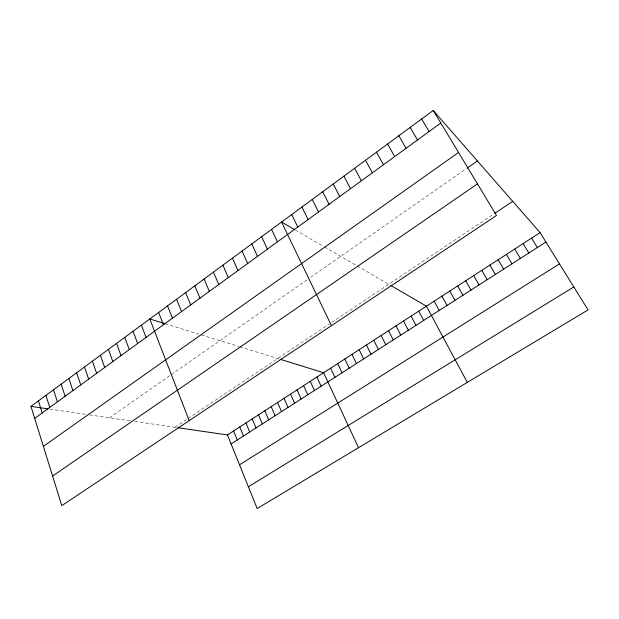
<?xml version="1.0" encoding="UTF-8"?>
<svg xmlns="http://www.w3.org/2000/svg" width="619" height="619" viewBox="0 0 619 619"><rect width="100%" height="100%" fill="white"/><g stroke="black" fill="none" stroke-linecap="round" stroke-linejoin="round"><path stroke-width="0.46" stroke-dasharray="3.1 2.32" d="M109.447 417.786L170.48 375.184M171.223 374.665L307.658 279.432M310.614 277.366L466.246 168.739M174.937 427.303L187.302 419.032M188.037 418.545L329.37 323.985M331.738 322.406L494.117 213.779M49.907 409.136L85.762 414.351M89.515 414.892L130.416 420.835M134.818 421.477L176.833 427.582M165.172 323.714L198.885 334.144M201.399 334.918L238.787 346.485M239.692 346.764L279.401 359.043M295.395 230.051L323.644 246.47M324.457 246.942L356.412 265.505M357.171 265.946L391.2 285.715"/><path stroke-width="0.93" d="M433.23 110.453L496.515 215.482L61.807 505.653L30.95 406.381L433.23 110.453L540.077 232.628L588.05 309.902L257.179 508.547L227.459 434.933L177.785 427.714M34.687 418.398L440.813 123.034M43.384 446.376L458.555 152.475M467.036 168.19L477.396 160.955M52.6 476.026L477.481 183.889M494.891 213.261L512.71 201.337M227.459 434.933L540.077 232.628M231.096 443.939L545.919 242.037M239.522 464.815L559.483 263.887M248.389 486.774L573.805 286.953M30.95 406.381L48.065 408.873M165.172 323.714L149.79 318.963L189.197 420.618M280.237 359.299L323.605 372.715L358.533 447.699M294.613 229.603L281.568 222.02L331.459 325.664M391.2 285.715L426.421 306.181L467.306 382.387M531.559 238.137L537.338 247.538M523.109 243.607L528.819 253.001M514.722 249.039L520.37 258.425M506.396 254.424L511.983 263.802M421.647 118.98L429.099 131.553M498.133 259.771L503.649 269.141M410.18 127.413L417.508 139.987M489.931 265.079L495.386 274.441M481.783 270.348L487.184 279.703M398.837 135.754L406.049 148.32M473.705 275.579L479.036 284.926M465.681 280.771L470.958 290.11M387.61 144.01L394.705 156.568M457.712 285.932L462.927 295.263M376.507 152.181L383.478 164.731M449.804 291.046L454.965 300.37M441.951 296.13L447.057 305.438M365.519 160.267L372.375 172.809M434.159 301.174L439.204 310.475M354.641 168.267L361.388 180.802M418.73 311.156L423.667 320.441M343.878 176.183L350.509 188.71M411.101 316.092L415.983 325.37M333.231 184.021L339.746 196.532M403.526 320.99L408.354 330.26M396.005 325.857L400.779 335.119M322.685 191.774L329.099 204.285M388.539 330.693L393.251 339.947M381.118 335.49L385.784 344.737M312.247 199.45L318.553 211.946M373.752 340.257L378.371 349.495M301.917 207.048L308.123 219.536M366.44 344.992L371.005 354.215M359.175 349.696L363.686 358.904M291.696 214.576L297.793 227.049M351.963 354.362L356.428 363.562M344.798 358.997L349.217 368.189M337.688 363.601L342.052 372.785M271.548 229.394L277.444 241.843M330.623 368.173L334.941 377.342M261.62 236.69L267.423 249.132M316.905 377.048L321.122 386.202M251.801 243.925L257.504 256.351M310.243 381.358L314.421 390.504M303.627 385.645L307.759 394.775M242.068 251.082L247.685 263.493M297.05 389.893L301.144 399.015M232.434 258.162L237.959 270.565M290.52 394.125L294.567 403.232M284.036 398.319L288.036 407.426M222.894 265.18L228.326 277.567M277.583 402.497L281.544 411.589M213.447 272.136L218.786 284.508M271.176 406.637L275.099 415.72M264.816 410.761L268.692 419.829M204.092 279.014L209.346 291.371M258.487 414.854L262.324 423.914M252.204 418.916L256.003 427.969M194.823 285.831L199.991 298.172M245.96 422.963L249.712 432M185.646 292.586L190.729 304.912M239.754 426.978L243.468 436.008M233.587 430.971L237.263 439.985M176.554 299.271L181.553 311.581M167.548 305.894L172.469 318.197M158.626 312.456L163.462 324.743M141.372 325.153L146.053 337.401M133.031 331.289L137.635 343.53M124.759 337.378L129.286 349.596M116.558 343.406L121.022 355.608M108.433 349.387L112.82 361.573M100.379 355.306L104.696 367.477M92.393 361.179L96.649 373.334M84.478 367.005L88.664 379.138M76.632 372.777L80.749 384.894M68.856 378.495L72.903 390.597M61.149 384.175L65.127 396.253M53.497 389.792L57.42 401.863M45.922 395.371L49.775 407.418M38.401 400.903L42.2 412.935"/></g></svg>
